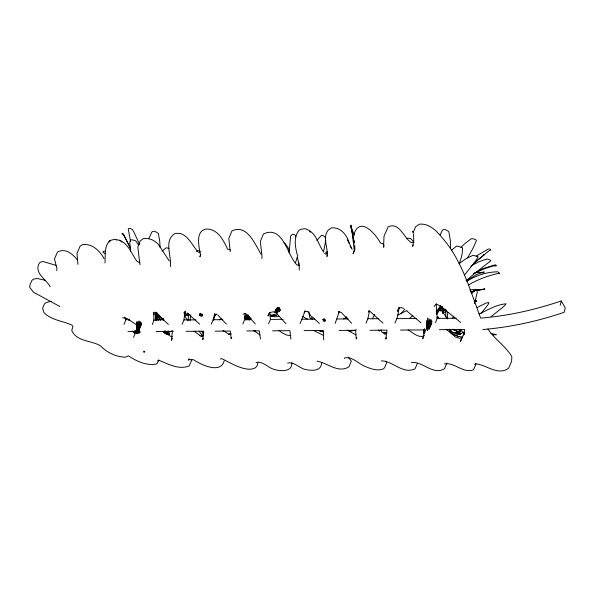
<?xml version="1.0" encoding="UTF-8"?>
<svg xmlns="http://www.w3.org/2000/svg" width="595" height="595" viewBox="0 0 595 595"><rect width="100%" height="100%" fill="white"/><g stroke="black" fill="none" stroke-linecap="round" stroke-linejoin="round"><path stroke-width="0.89" d="M202.761 336.287L203.207 333.23M460.232 330.166L460.225 331.653L458.998 333.483L460.411 334.323M424.086 329.355L424.034 332.523M153.874 319.746L153.852 312.33M157.898 319.701L157.757 313.848M136.791 327.548L136.857 322.088M427.255 327.6L427.351 320.318M248.249 316.994L248.212 318.548L248.078 316.659M134.299 331.199L134.284 331.72L134.381 331.296M424.027 333.036L424.012 333.557L423.856 329.987M289.111 253.001L290.62 236.111L292.398 234.281A3.429 2.648 52.6 0 1 294.079 234.497L295.172 235.189L295.901 236.855M424.265 329.541L423.893 333.379M104.98 262.975C105.575 255.441 103.857 246.248 110.068 240.462L114.374 239.421L116.613 239.636M427.612 318.005L426.704 329.823L429.821 321.307M245.006 313.394L244.694 319.552L242.857 323.948M248.368 316.919L248.1 318.37M137.505 328.752L137.408 330.575L137.371 328.827M427.998 326.982L427.902 328.812L427.864 327.064M450.556 248.613L450.356 240.387L448.801 231.559L445.573 229.685A3.362 1.688 17.5 0 0 443.744 229.558L442.487 230.072L440.122 234.951M291.914 362.749C292.19 371.979 281.524 371.287 275.359 369.748C268.464 368.528 263.235 360.793 256.021 362.444M200.069 315.357L200.522 316.079L201.214 315.677M323.278 320.378L323.732 321.099L324.416 320.698M190.013 320.824L190.757 314.762M309.095 311.877L308.961 313.684L309.883 317.604L311.029 318.95M447.276 318.905L447.745 312.576M138.851 327.131L138.561 330.79L139.602 327.466M429.345 325.361L429.055 329.028L430.096 325.703M137.029 321.612L136.21 331.594L139.639 322.222M427.679 326.841L427.522 328.663L427.931 326.982M325.777 240.484L323.442 252.287M200.53 314.889L201.378 315.595M323.739 319.909L324.58 320.616M247.193 315.105L246.449 319.723M188.57 313.617L188.169 319.961M445.945 309.891L445.707 317.128M136.902 327.585L137.177 325.019M427.21 327.525L427.485 324.959M138.538 328.105L138.233 330.775L138.166 328.105L137.832 330.701L138.256 328.09M429.136 325.443L428.727 329.005L428.66 326.335L428.326 328.931L428.891 325.45M182.122 324.312L183.959 319.924L185.038 311.088M459.474 263.481L462.077 254.519L462.642 248.122A4.15 0.9 14.9 0 0 461.757 247.475L458.172 246.285A3.429 0.744 14.9 0 0 456.521 246.085L451.798 250.034M185.038 316.51L185.35 311.854M261.83 258.647L262.075 256.728L260.32 241.563L263.451 233.947C283.041 224.858 287.102 254.92 296.831 264.887L299.389 265.325M56.681 270.576L56.956 268.524L54.487 258.974L57.418 252.154C65.034 247.527 72.791 254.013 77.313 259.896M137.066 329.355L136.828 331.177L136.761 329.392M427.679 326.677L427.322 329.407L426.994 320.497M160.992 318.645L160.985 318.667A33.603 17.054 57.1 0 0 160.918 318.92M139.55 325.406L138.776 330.656L141.335 324.922M430.044 323.635L429.27 328.894L431.829 323.152M298.407 265.831L298.935 262.707M138.271 321.084L136.649 330.054L138.219 326.774M428.921 318.422L427.143 328.291L428.712 325.004M399.186 307.749L397.542 316.771L394.983 323.063M200.47 315.186L201.809 315.424L202.635 314.123M323.673 320.207L324.61 320.266M248.122 314.889L247.966 315.714L246.27 315.566M451.099 333.111L451.248 332.293L448.771 329.645M155.169 319.917L155.183 319.865A19.204 18.735 -58.5 0 0 155.429 315.008A22.194 21.762 -86.9 0 0 155.057 311.981M321.694 362.504C321.679 371.235 311.929 370.908 305.86 369.584C299.367 368.528 294.473 361.41 287.601 363.099M246.538 319.85L247.282 316.488M200.337 313.245L199.913 315.417L201.259 315.566M365.999 323.167L367.844 318.749L369.502 311.044M137.966 324.944L136.843 330.017L137.631 328.343M323.754 320.095L324.684 321.099L325.413 320.393M428.46 323.182L427.336 328.247L428.906 324.9M249.208 319.47L249.223 319.426A38.571 32.294 -42 0 0 249.089 319.879M160.114 247.505L159.698 240.782L158.307 233.329L155.079 231.455A3.362 1.688 17.5 0 0 153.25 231.329L151.993 231.842L148.966 238.268M137.438 328.752L137.051 332.151L136.947 329.466M323.241 319.597L323.472 320.712L324.855 320.422M560.185 305.28L561.286 300.929C535.18 309.809 508.16 315.923 480.634 318.117L474.87 302.238M211.262 324.141L213.099 319.746L214.758 313.498M295.581 262.514L297.902 254.913M335.193 323.397L339.143 311.884M247.855 317.395L247.981 316.904M474.55 303.569L477.242 292.234L476.959 289.587L474.438 290.829L471.582 293.506M247.713 317.894L247.133 319.865M354.873 248.435L353.118 253.715L354.962 249.32M139.468 321.107L136.746 330.552L141.119 322.639M429.962 319.337L427.24 328.782L431.613 320.876M140.323 323.695L138.367 330.374L141.498 323.643M430.817 321.925L428.861 328.611L431.992 321.88M440.493 311.036L440.954 309.437A22.997 20.475 -74.7 0 1 441.378 307.511M200.121 313.952L200.009 314.986L201.259 315.268M213.508 320.229L215.226 314.933M323.323 318.972L323.219 320.006L324.506 320.586M158.828 320.415L160.144 316.295M191.835 359.916L189.173 365.895C178.872 370.231 167.946 363.843 158.634 360.161L157.496 361.001M244.352 318.704L245.393 315.335M158.002 317.656L158.017 317.596A27.422 24.328 -88 0 1 158.954 315.179M161.245 318.704L161.23 318.764A22.997 22.052 -65.1 0 1 160.821 320.214M246.33 315.752L246.345 315.7A32.502 30.122 -23.4 0 1 246.375 315.149M158.768 320.4L159.594 317.968M442.338 309.72L442.888 308.098L442.397 309.742M322.631 319.627L324.468 320.288M324.387 318.652C323.844 318.779 323.576 321.032 324.372 320.229M446.86 363.024L444.599 368.617C433.272 375.921 422.621 360.987 411.42 362.489M250.302 319.589L250.845 318.065M250.361 319.612L250.904 318.087M139.944 323.628L137.564 330.113L139.334 326.015M430.735 321.055L428.058 328.343L430.899 321.791M202.783 315.03L202.151 316.042L200.567 315.276M300.103 323.606L305.183 310.821M140.621 321.62L137.17 330.039L141.327 323.189M431.115 319.85L427.664 328.269L431.821 321.419M123.983 324.409L125.82 320.013L124.682 317.12M133.563 337.387L135.4 332.992L132.797 331.051M152.275 324.498L154.112 320.103M200.805 254.534L199.883 256.735L200.485 255.076C199.295 247.736 194.535 230.473 206.725 229.023C217.978 229.038 223.467 240.432 227.565 249.112L230.317 249.848M158.88 359.968L157.422 363.151L156.135 364.066C146.125 365.865 136.53 361.165 128.386 355.847L125.56 357.171C116.248 356.985 107.011 352.738 100.652 345.926C91.667 340.333 76.681 341.887 71.735 330.448L72.954 326.67L71.854 325.011C62.609 320.928 51.371 320.222 43.993 312.65L42.587 308.344L44.424 303.941L46.031 302.654L49.846 301.539L51.668 301.606M172.401 338.191L171.486 340.385L172.349 331.415L156.24 331.512M189.106 358.718L188.496 360.183L189.269 359.678L193.568 359.707C200.366 364.363 220.693 374.553 224.166 360.838M203.326 338.205L202.716 339.671L203.691 331.222L186.079 331.333M231.767 337.253L231.158 338.719L230.31 331.065L215.226 331.155M269.476 312.375L267.943 316.042L269.803 312.606L273.112 311.787L275.031 312.36M268.568 323.792L270.405 319.396L269.855 312.509M257.784 362.853C257.308 370.328 249.179 369.621 243.987 368.491C236.155 366.505 228.911 362.243 221.883 358.666L220.321 359.068M327.533 255.069L326.923 256.534C328.715 247.855 321.902 238.372 328.061 230.317L331.073 227.967C340.496 226.487 347.324 235.486 349.406 243.638M304.774 311.125L304.157 312.591L305.361 311.259L307.808 311.676M353.832 234.631C359.796 215.502 375.564 233.857 380.48 243.035L383.879 244.091M338.957 311.557L338.347 313.029L338.934 311.802L341.225 312.442L351.69 323.293M384.162 245.809L383.544 247.275L384.013 236.2L388.111 226.859C399.334 221.511 403.856 238.015 411.234 242.611L413.651 242.135M356.829 337.514L356.212 338.986L355.654 330.314L339.157 330.411M368.937 310.56L368.32 312.033L369.212 311.125L370.291 311.616L382.972 323.115M413.763 231.15L415.607 226.755L419.445 224.181C431.546 222.999 439.527 234.661 446.406 242.857C459.571 260.045 467.149 280.728 474.356 300.958M413.228 244.909L412.618 246.375L413.756 240.38L413.51 234.266M386.43 337.633L385.813 339.105L386.936 330.136L370.016 330.284M399.037 307.593L397.49 311.289L398.888 308.002L401.394 307.675L403.574 308.351M417.274 363.612L414.983 368.9C402.57 374.456 393.191 361.113 381.417 360.838M435.451 322.661L437.243 318.377L436.209 303.762M464.464 333.326L463.75 335.045L464.68 329.526L439.415 329.682M247.26 315.551L245.854 318.868A37.463 34.577 72.4 0 1 245.408 319.775M443.111 311.936L443.744 310.464A22.997 22.052 -65.1 0 0 444.428 309.08M424.116 335.483L422.688 338.815L425.046 329.92L400.495 330.069M199.823 313.699L199.437 314.777L201.162 315.209M200.641 314.8L201.69 315.469M323.844 319.82L324.751 320.512L325.465 319.76M461.036 247.252L464.784 243.66L471.247 238.788A3.585 1.621 2.4 0 1 473.263 238.774L475.933 239.8A4.098 1.852 2.4 0 1 476.372 240.744L472.78 248.703L467.588 257.947M276.653 309.794L275.128 312.754L276.593 310.642M144.094 352.128L144.198 351.928A28.657 3.972 -52.3 0 1 144.793 351.281M325.673 320.876L324.669 320.965L323.777 320.296M276.571 309.579L275.292 311.959L276.92 309.809M201.177 313.632L200.656 314.896L201.37 315.484M202.493 314.837L201.623 316.086L200.545 315.075M372.344 318.868L374.731 314.517M452.483 318.377L453.673 316.205M201.14 315.224L200.731 315.357L201.4 315.246M324.342 320.244L323.933 320.303M464.241 333.074L460.448 341.418L462.241 337.134L459.92 338.414L455.554 337.067L446.116 329.228M277.991 310.114L276.69 312.382L278.832 310.776M443.059 312.702L445.231 309.117M276.482 309.675L275.567 311.237L277.322 309.407M436.261 313.201L440.895 306.031M163.194 318.57L162.286 320.05L163.246 318.593M436.804 318.028L437.712 316.547M138.122 325.361L139.044 323.873M428.616 323.591L430.929 319.879M424.004 335.409L423.588 336.078C417.697 337.923 412.759 332.449 408.066 329.846M277.463 309.668L275.991 312.018L277.359 309.869M458.99 263.711L466.711 258.252L473.047 255.322L476.766 256.289A4.158 0.55 13.5 0 1 478.097 256.936L474.773 262.142L464.42 275.046M277.166 307.675L274.719 311.319L278.698 308.084M436.299 314.688L442.249 306.507M436.202 311.787L440.731 305.614M401.03 313.788L404.845 308.991M481.162 313.297L487.863 304.945L488.993 302.602L486.457 302.885L477.175 307.466M316.823 240.454L321.33 235.531A3.421 2.492 52.4 0 1 322.907 235.546L324.52 236.55L325.688 238.245M276.697 309.4L275.552 310.828L277.062 309.809M278.43 309.705L276.333 312.278L278.534 310.568M438.694 310.285L439.668 309.088M279.353 309.504L277.025 312.323L279.345 311.267M278.029 307.66L275.671 310.486L279.821 308.485M277.463 309.616L275.723 311.661L277.679 309.779M440.85 307.808L442.04 306.529M344.274 358.51L344.959 357.788C352.924 356.546 358.726 364.281 365.776 366.691C371.116 368.974 377.342 371.057 383.076 369.086L384.519 367.792L386.356 363.396L386.557 362.206L385.508 361.024M434.06 306.44L436.313 304.06L440.478 306.053M243.05 314.234L244.686 313.513L246.352 314.004L255.307 323.873M278.453 307.734L275.916 310.278L277.478 309.556M278.698 307.489L275.656 310.486L277.121 309.608M473.613 263.711L484.271 254.749L483.579 254.809M474.602 364.497L475.323 363.783C486.197 364.527 497.725 376.055 508.584 368.32L511.603 361.396L511.834 356.688C505.705 346.059 494.609 339.343 487.915 329.005M465.997 280.885L473.97 273.931L490.845 260.714A4.135 0.892 14.9 0 0 489.596 259.844L487.186 259.004L484.218 259.881L478.789 261.867L470.801 266.032M161.974 251.202L166.027 247.855A3.429 0.744 14.9 0 1 167.678 248.055L168.973 248.368M473.575 263.317L489.179 250.703A3.592 0.93 -4 0 0 490.511 250.22L490.845 249.848L490.421 249.342A4.083 1.064 -4 0 0 488.391 248.978L476.119 256.155M460.173 331.787L459.08 332.761L455.591 333.423L459.511 332.337M409.568 318.347L412.841 315.566M279.851 309.712L277.396 311.765L280.654 310.531M491.091 316.637L504.188 306.098L506.129 303.777C496.394 304.647 487.729 309.921 479.049 314.041M343.836 318.987L346.573 316.8M200.247 251.804L200.017 251.99A3.592 0.93 -4 0 1 198.685 252.466M324.617 253.582L327.362 251.477M424.614 329.994L424.889 329.794A33.573 21.673 -66.9 0 0 424.86 329.459M214.564 315.662L216.818 314.026M279.702 307.704L276.251 310.218L279.553 309.147M325.636 254.385L327.51 253.039M279.598 308.203L276.608 310.322L279.806 309.117M125.441 319.723L126.787 318.779M466.911 280.52L476.595 274.54L484.114 271.759L484.129 272.458L483.14 272.808A3.421 1.108 14.6 0 1 481.429 272.711L480.782 272.577M473.389 273.76L482.917 268.628L495.308 264.782A4.15 0.9 14.9 0 1 496.304 265.444L496.304 265.906L495.3 266.032A3.421 0.744 14.9 0 1 493.59 265.794L485.133 268.509L474.475 273.187M201.006 336.48L202.121 335.803M459.585 331.17L458.47 331.846L456.915 331.363L453.174 329.176M466.986 281.152C476.164 275.433 486.777 271.975 497.636 271.811L498.677 272.458A4.106 0.662 26.6 0 1 499.666 273.254L499.718 273.648L498.35 273.373C487.967 275.745 477.874 279.457 468.681 284.856M163.618 332.114L165.209 331.214M196.484 251.469L197.897 250.748A4.083 1.064 -4 0 1 199.927 251.112M406.958 310.508L397.356 315.298M219.243 319.835L221.585 318.682M277.218 310.94L280.364 309.415M164.421 333.215L165.819 332.612M249.015 319.76L249.268 319.649A28.657 17.017 -62.7 0 0 249.431 318.719M406.645 238.402L407.739 238.193A3.429 0.885 12.8 0 1 409.516 238.372L410.825 238.677L414.09 242.284M277.181 313.781L270.375 315.67M228.577 334.323L231.098 333.349M214.319 314.725L215.851 314.182M183.892 312.487L185.402 312.018M470.905 291.825L475.122 290.583M470.883 291.885L475.1 290.643L484.813 289.051L483.147 289.341A49.794 11.469 -12 0 0 477.108 290.516M165.001 332.836L173.145 331.162M165.655 332.657L169.225 331.668A24.001 2.023 -8.7 0 1 172.87 331.199M444.398 363.895C454.305 361.946 462.873 373.593 473.382 369.889L475.814 364.609L475.777 363.396M317.083 361.143C327.213 362.705 338.153 373.69 348.99 366.803L351.325 361.165L348.343 357.112M343.903 318.6L347.287 317.752M459.533 331.735L454.55 332.731L452.304 332.493M125.657 318.972L127.397 318.548M356.412 329.853L349.183 331.46M474.423 291.096L474.349 291.111A39.158 6.329 -19.4 0 1 471.225 292.16M476.707 272.733L480.128 272.398M116.419 240.06L117.245 239.964A3.429 0.885 12.8 0 1 119.022 240.142L120.331 240.447L121.923 242.15M270.472 315.261L270.517 315.253A31.312 21.197 -31.2 0 0 275.225 315.484L276.169 315.432L270.502 316.019M386.906 332.598L384.526 333.007L382.206 332.419L380.83 329.808M484.791 289.111L483.162 289.289A47.563 35.179 -23.3 0 1 474.951 289.401L474.87 289.423A38.556 27.526 -35 0 0 469.819 290.115M276.184 315.402L275.21 315.514A30.204 4.522 -9.9 0 0 270.584 316.116M253.991 330.723L255.597 330.545M482.753 329.533C510.503 327.228 537.813 321.255 564.149 312.293L565.25 307.942L561.286 300.929M104.705 251.083L103.307 251.365L102.935 252.198A4.12 1.339 8.5 0 0 103.88 252.942L104.958 253.373M383.306 333.118L386.862 333.126M464.308 332.553L462.575 332.702L459.704 334.457L456.313 334.732L456.164 335.401L458.038 336.294L461.698 336.949M279.3 316.466L275.195 316.756L270.361 316.183M493.181 334.859L496.312 334.695L490.845 333.408M270.212 315.759L275.336 315.506L274.161 315.573A35.105 6.85 -7.4 0 0 273.559 315.61M183.959 319.924L196.008 319.85M213.099 319.746L222.857 319.686M270.405 319.396L283.19 319.322M301.94 319.203L314.785 319.128M337.038 318.987L348.038 318.92M396.843 318.63L416.641 318.504M437.243 318.377L456.194 318.266M246.813 330.961L259.264 330.887L260.484 339.038M272.532 330.805L289.877 330.701L290.918 339.083M304.067 330.619L323.33 330.5L323.687 339.805M110.276 240.96L109.272 241.087L109.272 241.548A4.15 0.9 14.9 0 0 109.844 241.979M367.844 318.749L378.569 318.719M165.916 333.921L169.701 333.907L169.032 333.907A24.001 0.736 1.4 0 1 166.146 333.884M185.469 313.736L185.521 313.736A32.19 31.966 -57.7 0 0 188.793 314.562M144.124 352.114L143.826 352.114A28.657 12.733 -19.4 0 1 144.325 351.392M275.314 315.543L274.176 315.536A36.749 25.079 -26.2 0 1 273.611 315.521M127.925 331.393L140.078 331.616M172.394 336.577L170.616 336.272L164.689 332.657M164.622 331.184L164.674 331.184A21.234 13.908 -22 0 0 166.355 331.244M474.884 301.033L476.714 301.048L475.628 301.055A32.19 23.785 -4 0 0 475.078 301.063M185.647 314.748L189.299 314.844M169.672 333.921L169.062 333.892M122.511 317.804L125.932 318.042M476.707 301.107L475.628 300.996A32.19 31.966 -57.7 0 1 475.093 300.929M290.866 335.58L286.827 335.104L281.532 332.456L278.929 330.262M125.642 319.485L129.673 319.961M449.783 331.504L455.264 333.26L461.177 333.639M318.466 330.478L322.468 331.564M324.58 320.504L323.97 320.288M199.385 335.595L202.635 336.51M134.477 332.062L137.995 332.821M319.716 331.08L323.256 331.861M139.981 262.759L137.014 261.339C131.74 254.169 128.661 244.076 119.773 240.432M464.658 332.516L462.345 331.936L460.969 329.318M231.046 334.531L228.324 333.877L222.991 330.515M460.872 331.147L459.526 330.783L458.715 329.571M203.408 335.781L202.062 335.416L199.191 331.199M45.242 280.305L37.15 278.475L33.32 279.189L31.721 280.676L29.884 285.072L29.75 287.422L33.498 292.242L59.842 306.477M55.96 265.333L42.624 261.391L39.679 262.678C33.045 272.465 46.298 279.442 50.211 286.693M460.099 331.869L453.873 330.099L452.609 329.236M323.308 335.401L314.034 330.649M260 335.052L253.76 330.456M201.809 331.296L203.787 332.136M450.467 332.315L455.264 335.141M453.561 334.368L458.641 336.703M135.943 331.028L139.855 332.992M302.84 316.51L307.66 319.418M355.892 334.918L347.473 330.151M384.37 333.84L385.337 334.472M129.018 319.753L136.106 324.595M193.933 331.147L199.95 335.349M443.669 308.731L460.723 322.512M309.579 231.381L310.56 232.295M407.106 311.215L421.089 322.907M188.02 313.639L199.727 324.208M217.703 314.896L226.345 324.044M155.964 312.903L168.385 324.401M312.382 316.867L319.366 323.487M276.229 313.074L285.912 323.687M449.366 329.184L452.148 332.36L450.036 329.362M203.497 333.959L201.616 331.259M133.689 331.832L134.686 333.051M133.667 331.869L134.671 333.081M447.715 318.749L440.077 308.946M307.727 311.416L308.842 312.821M188.02 320.571L184.212 315.677M197.89 251.834C191.917 245.043 186.265 230.748 174.692 233.686C163.781 240.596 171.501 255.731 170.43 265.906L170.653 266.634M283.882 243.05A3.421 2.521 53.7 0 1 284.99 243.288L288.077 247.721L289.631 251.06M378.576 330.061L379.387 331.266M169.322 261.093L158.382 244.329C154.618 240.246 148.854 237.688 143.276 238.655L140.123 241.027L137.824 247.029L139.937 264.716M437.942 316.942L438.842 318.332M309.4 313.528L311.601 317.001L312.293 319.299M322.951 251.127C317.723 242.998 315.655 231.21 304.722 228.666L300.668 229.328L298.742 230.585C293.439 237.792 295.232 246.479 297.15 254.571M104.051 258.691C99.938 250.837 91.92 243.117 82.363 244.694L80.08 246.204L76.993 253.53L77.945 264.351M136.716 333.564L135.072 330.872L136.701 333.587M138.709 245.423L135.779 240.893L133.287 240.097A3.436 0.744 14.9 0 0 131.056 239.807C128.133 241.771 131.257 248.472 130.506 251.588M261.004 254.169C255.076 244.381 247.126 223.668 231.916 230.957L228.792 238.543L230.25 251.566M130.521 241.28L128.237 228.993L129.078 228.324A3.369 1.264 30.5 0 1 130.58 228.621L132.358 229.529L134.091 232.489L139.632 244.523M128.542 319.24L129.241 320.623M128.825 319.203L129.517 320.683M130.766 248.695L123.931 235.382A4.083 0.617 33.3 0 1 122.191 233.939L122.057 233.247A3.592 0.543 33.3 0 1 123.143 233.664L130.506 248.353M139.386 330.746L140.026 332.493M187.135 312.858L188.34 316.376M248.39 316.674L248.405 316.704A34.726 14.481 -89.4 0 0 249.253 319.924M156.76 312.866L157.281 314.584M155.734 317.135L156.188 318.66M137.408 330.768L138.018 333.193M297.485 257.821L299.24 265.43L299.255 270.018M155.377 316.257L156.254 320.214M155.377 315.514L156.232 319.664M248.777 316.213L249.387 319.545M353.675 238.64L350.723 225.2L351.102 226.68A54.42 53.676 -71.4 0 0 353.884 233.775L353.899 233.857A57.321 55.573 -48.2 0 1 354.389 235.315M353.973 240.469L354.278 242.291M354.382 243.214L350.671 225.215L351.05 226.688A54.078 27.853 79.2 0 1 352.374 234.125L352.389 234.199A58.377 29.936 87.3 0 0 353.504 243.414L353.519 243.504A62.386 31.416 -87.6 0 0 354.211 249.625M424.532 329.072L424.964 331.787A28.657 1.465 89.8 0 1 424.942 332.337M424.57 329.013L424.904 331.266M156.842 317.626L156.455 315.097A17.731 13.001 -83.1 0 0 155.831 312.806M157.177 317.708L156.671 313.431A51.802 29.095 -81.8 0 0 156.544 312.791M354.642 245.043L354.903 247.81M424.629 329.965L424.659 330.21A34.726 3.206 77.8 0 1 424.332 329.214M249.03 319.738L249.03 319.753A28.657 1.465 89.8 0 0 249.097 318.667M155.883 313.647L155.927 314.45A24.001 15.396 76 0 1 155.868 318.504A20.282 13.001 86.9 0 0 155.674 320.504M155.92 320.519L155.741 317.715A20.252 1.279 67.6 0 1 155.459 316.793M157.712 313.848L157.913 318.08M153.808 312.33L153.934 314.867M427.158 320.541L427.545 330.381L427.322 323.264M136.694 323.204L136.872 327.681M136.53 323.152L136.694 327.607M442.814 307.221L442.516 313.52M136.828 325.034L136.91 327.704M441.066 307.295L441.155 309.132M156.418 320.288L155.838 313.647L155.972 314.45A24.001 23.317 39.8 0 0 157.102 318.496A20.282 20.066 75.1 0 1 157.385 319.716M246.144 317.678L246.144 317.708A35.321 16.117 56.2 0 1 245.928 319.738M413.637 231.894A3.592 0.543 33.3 0 0 412.551 231.477L412.685 232.169A4.083 0.617 33.3 0 0 413.897 233.218M136.567 333.386A19.471 15.269 -84.1 0 0 135.69 332.211L135.667 332.174A22.952 18.861 87.9 0 0 134.611 331.006M138.59 331.326A57.529 29.505 -74.9 0 1 138.918 333.036M137.832 331.467A61.33 7.133 69.9 0 1 138.219 333.022M168.987 331.103A21.234 13.908 -22 0 1 168.534 331.147M156.076 316.644A24.224 23.25 -52.5 0 1 155.414 318.816M156.968 313.149A30.568 28.977 -32.9 0 1 156.716 314.316M137.222 333.252A24.001 18.519 77.4 0 1 135.392 331.155M135.281 331.296A24.001 5.362 62.1 0 1 136.106 332.769M139.647 332.3A19.196 3.347 73.4 0 1 139.371 331.549A22.684 5.065 67.7 0 1 139.156 331.132M164.146 332.226A27.742 14.079 -28.9 0 1 165.633 331.118M164.495 331.073A27.742 26.396 -20.8 0 1 163.134 331.534M143.953 351.325A28.657 17.21 8.4 0 0 143.878 351.519L144.414 351.519A28.657 6.091 -36.4 0 0 144.607 351.318M161.55 317.715A27.422 26.143 -44.6 0 1 161.26 318.704M156.968 320.467A22.997 20.475 -74.7 0 1 158.002 317.656M172.914 331.147A24.001 15.18 -30.4 0 1 171.137 331.125M163.848 332.486A17.039 9.051 -45.9 0 1 165.864 331.668L165.901 331.653A20.282 11.692 -39.6 0 1 168.437 331.14M163.885 319.508A22.684 20.104 -38.4 0 1 163.551 320.318M160.405 320.266A22.997 21.918 87 0 1 162.16 318.199M155.325 318.318A28.709 1.636 7.5 0 0 155.533 318.377A22.997 4.582 6.5 0 1 156.18 318.905M153.86 320.08A19.471 18.623 -78.9 0 1 153.971 320.467M156.552 313.334A57.529 29.505 -74.9 0 1 156.797 314.435M159.043 315.194A22.194 21.762 -86.9 0 1 159.192 316.042M156.991 319.998A19.204 11.26 -84.5 0 1 157.058 318.355A22.194 13.365 88.2 0 1 157.214 313.141M169.062 333.892A24.001 11.156 -26.1 0 1 166.228 333.453A20.282 7.757 -33.4 0 0 165.202 333.49M161.706 319.307A32.606 18.564 3.2 0 1 162.138 318.399M157.125 314.368A19.985 1.25 74.2 0 1 156.894 313.632L156.879 313.595A22.96 2.648 69 0 1 156.716 313.23M161.855 319.121A19.471 18.4 -64.9 0 1 162.219 318.377M188.756 315.06A32.19 23.785 -4 0 0 185.38 315.432L185.328 315.424A26.329 18.371 -15 0 1 184.807 315.521M183.974 313.431A26.329 25.54 -80.7 0 1 184.472 313.528M270.494 315.841A35.105 6.85 -7.4 0 1 272.956 315.647M247.118 319.716A22.952 21.651 -83 0 1 249.022 316.83M246.315 315.752A27.422 26.143 -44.6 0 1 245.675 319.932M248.866 319.746A27.087 23.138 -22.9 0 1 249.409 318.504M249.089 318.347A28.709 26.574 66.6 0 1 247.78 319.723M248.517 318.05A21.814 20.892 -75.6 0 1 249 316.741M270.308 315.261A28.709 6.039 -14.8 0 1 271.29 315.008M249.855 317.41A33.573 29.586 -46.1 0 1 249.93 319.924M247.356 315.566A33.662 16.764 -66.1 0 0 246.992 319.255L247.565 319.225A33.662 30.643 -19.3 0 0 248.688 316.161M351.623 248.435A53.282 30.94 -85.6 0 0 351.139 247.141L351.102 247.059A53.654 33.082 90 0 0 347.882 240.93M347.168 239.8A53.654 33.082 90 0 1 347.525 240.358M350.038 246.256A27.578 26.411 68.3 0 1 351.615 248.346M351.905 248.77A27.578 26.411 68.3 0 1 352.18 249.201M438.827 318.266A19.985 18.088 -63.4 0 1 438.649 318.637M437.667 318.147A24.001 20.468 -30.8 0 1 437.957 317.41M438.203 317.366A22.684 20.104 -38.4 0 1 437.734 318.608M438.433 318.682A38.571 32.294 -42 0 1 438.694 317.425M446.012 310.649A19.196 17.196 -52.1 0 1 444.629 312.739M443.134 309.274A17.731 17.01 -72.6 0 1 443.58 308.56M445.796 312.003A36.25 33.164 -25.7 0 1 445.878 311.601M440.248 309.72A17.039 10.717 -85.3 0 1 440.278 309.348A20.282 13.001 86.9 0 1 440.27 308.537M247.825 315.796L247.178 319.158L247.87 315.796M273.618 314.45L273.209 314.539L273.618 314.45"/></g></svg>
